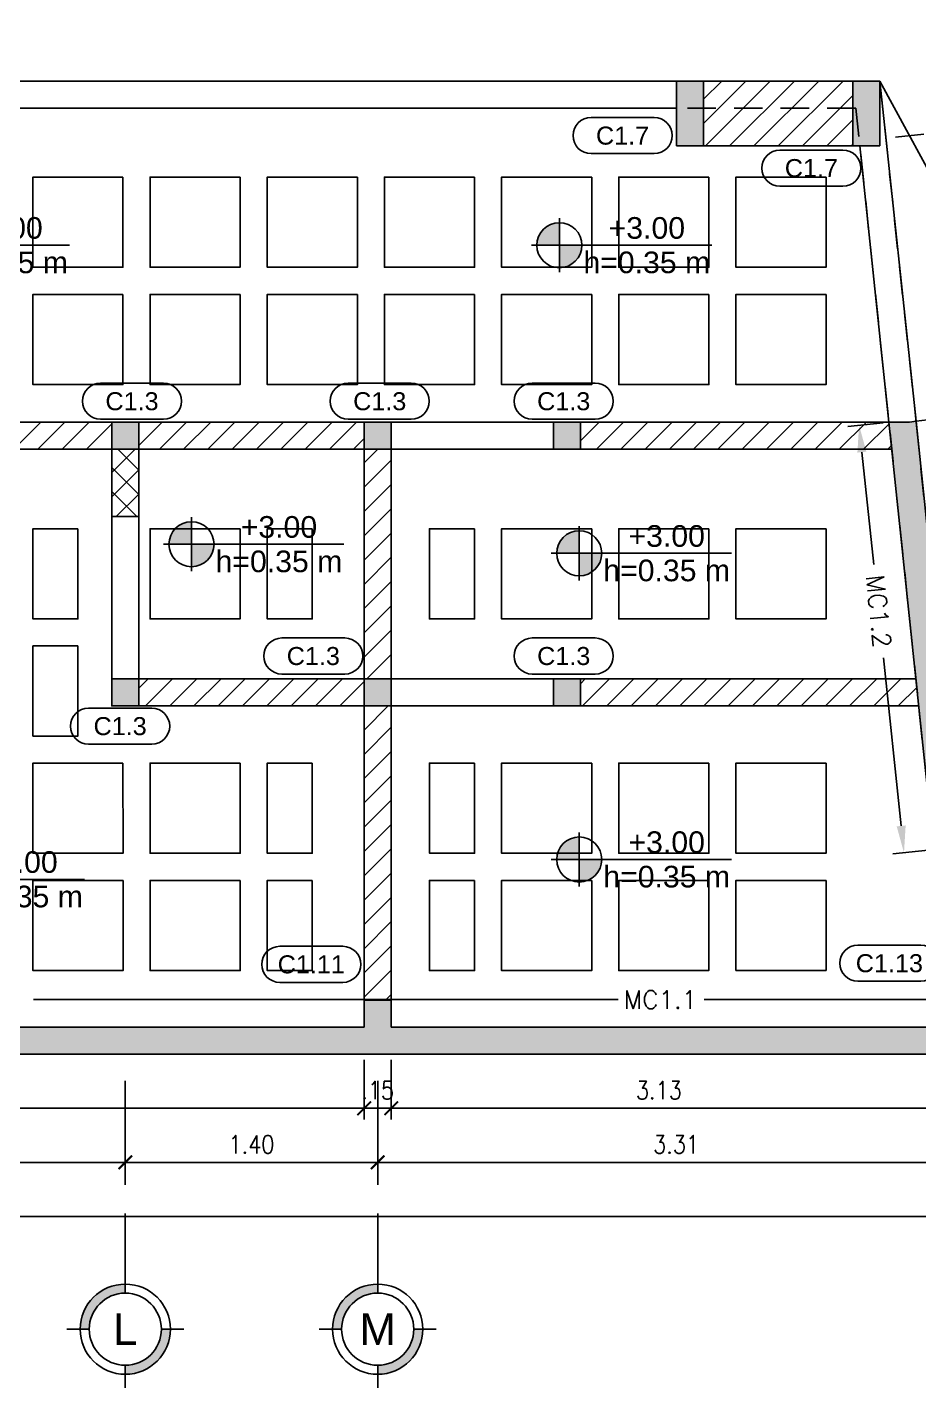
# Model space of a CAD drawing. Header units: millimetres. Extents: x -4.2 to 48.5, y -2.4 to 11.4.
# Drawn here: x 18.04 to 22.98, y -1.93 to 5.62 of the extents above; entities that cross this region are included whole.
import ezdxf
from ezdxf.enums import TextEntityAlignment as Align

# ---------------------------------------------------------------- set-up
doc = ezdxf.new("R2010")
doc.units = ezdxf.units.MM
doc.header["$LTSCALE"] = 0.05
doc.linetypes.add('DASHDOT2', pattern=[12.7, 6.35, -3.175, 0, -3.175])
doc.linetypes.add('HIDDEN2', pattern=[4.7625, 3.175, -1.5875])
for name, color, linetype in [('ACHURADO', 1, 'Continuous'), ('ACOTADO', 2, 'Continuous'), ('EJES', 1, 'DASHDOT2'), ('PLANTA ALTA$0$PRETIL', 2, 'HIDDEN2'), ('PLANTA BAJA$0$ACHURADO', 1, 'Continuous'), ('PLANTA BAJA$0$CANT_VIS', 3, 'Continuous'), ('PLANTA BAJA$0$CONT_CORTE', 4, 'Continuous'), ('PLANTA BAJA$0$LOSA', 254, 'Continuous'), ('TXT_IND', 2, 'Continuous')]:
    doc.layers.add(name, color=color, linetype=linetype)
doc.styles.add('ACOTAMIENTOS', font='romans.shx', dxfattribs={"width": 0.85})
doc.styles.add('ARIAL', font='arial.ttf')
doc.styles.get("Standard").update_dxf_attribs({"font": 'romans.shx'})
doc.dimstyles.new('ACOTA_50', dxfattribs={"dimscale": 0.05, "dimtxt": 2, "dimasz": 1.5, "dimexe": 1.25, "dimexo": 0.625, "dimgap": 1, "dimtad": 1, "dimzin": 4, "dimdsep": 46, "dimtxsty": 'ACOTAMIENTOS', "dimblk1": 'ARCHTICK', "dimblk2": 'ARCHTICK', "dimsah": 1, "dimcen": 1.5, "dimclrd": 1, "dimclre": 1, "dimclrt": 256, "dimadec": 0, "dimazin": 0, "dimtfac": 1, "dimtofl": 0, "dimtmove": 2, "dimatfit": 3, "dimfxl": 0, "dimtolj": 1, "dimtzin": 0, "dimarcsym": 0})

# ---------------------------------------------------------------- blocks, each defined once
blk = doc.blocks.new('ETIQUETA')
at = {"layer": 'TXT_IND', "color": 3}
for p, q in [((-0.175, 0.2), (0.175, 0.2)), ((-0.175, 0), (0.175, 0))]:
    blk.add_line(p, q, dxfattribs=at)
for centre, start, end in [((-0.175, 0.1), 90, 270), ((0.175, 0.1), 270, 90)]:
    blk.add_arc(centre, 0.1, start, end, dxfattribs=at)
at = {"layer": 'TXT_IND', "color": 4, "style": 'ARIAL'}
blk.add_attdef('TEXTO', text='', height=0.1, dxfattribs=at).set_placement((0, 0.1), align=Align.MIDDLE_CENTER)
blk = doc.blocks.new('*D50')
at = {"layer": 'DEFPOINTS', "color": 0, "linetype": 'Continuous'}
for p in [(22.653, 3.4134), (22.8185, 3.4308), (23.0678, 1.0596)]:
    blk.add_point(p, dxfattribs=at)
at = {"layer": 'TXT_IND', "color": 1, "linetype": 'Continuous', "lineweight": -2}
for p, q in [((22.7874, 3.4276), (22.5908, 3.4069)), ((22.6686, 3.2643), (22.7342, 2.6404)), ((22.8865, 1.1914), (22.7885, 2.1242)), ((23.0367, 1.0563), (22.84, 1.0356))]:
    blk.add_line(p, q, dxfattribs=at)
at = {"layer": 'TXT_IND', "color": 1, "linetype": 'Continuous'}
for points in [[(22.6935, 3.2669), (22.6438, 3.2616), (22.653, 3.4134)], [(22.9114, 1.194), (22.8617, 1.1887), (22.9022, 1.0422)]]:
    blk.add_solid(points, dxfattribs=at)
at = {"layer": 'TXT_IND', "linetype": 'Continuous', "insert": (22.7613, 2.3823), "char_height": 0.1, "attachment_point": 5, "rotation": 276}
blk.add_mtext('\\A1;MC1.2', dxfattribs=at)
blk = doc.blocks.new('NIVEL-PLANTA')
at = {"layer": 'TXT_IND'}
for points in [[(-0.47, 0), (-0.345, 0), (-0.345, 0.125, 0.414214)], [(-0.345, -0.125, 0.414214), (-0.22, 0), (-0.345, 0)]]:
    blk.add_hatch(color=1, dxfattribs=at).paths.add_polyline_path(points)
for p, q in [((-0.345, 0.15), (-0.345, -0.15)), ((-0.5, 0), (0.5, 0)), ((-0.22, 0), (0.5, 0))]:
    blk.add_line(p, q, dxfattribs=at)
at = {"layer": 'TXT_IND', "color": 3}
blk.add_circle((-0.345, 0), 0.125, dxfattribs=at)
at = {"layer": 'TXT_IND', "style": 'ARIAL'}
blk.add_attdef('NIVEL', text='', height=0.12, dxfattribs=at).set_placement((0.14, 0), align=Align.BOTTOM_CENTER)
at = {"layer": 'TXT_IND', "style": 'ARIAL', "width": 0.95}
blk.add_attdef('PERALTE', text='', height=0.12, dxfattribs=at).set_placement((0.14, -0.1911), align=Align.BOTTOM_CENTER)
blk = doc.blocks.new('EJE')
at = {"layer": 'EJES', "linetype": 'Continuous'}
for points in [[(-0.25, 0), (-0.2, 0, -0.414214), (0, 0.2), (0, 0.25, 0.414214)], [(0.25, 0), (0.2, 0, -0.414214), (0, -0.2), (0, -0.25, 0.414214)]]:
    blk.add_hatch(color=256, dxfattribs=at).paths.add_polyline_path(points)
at = {"layer": 'EJES', "color": 1, "linetype": 'Continuous'}
for p, q in [((0, 0.2), (0, 0.325)), ((-0.2, 0), (-0.325, 0)), ((0.325, 0), (0.2, 0)), ((0, -0.325), (0, -0.2))]:
    blk.add_line(p, q, dxfattribs=at)
at = {"layer": 'EJES', "color": 3, "linetype": 'Continuous'}
for radius in [0.25, 0.2]:
    blk.add_circle((0, 0), radius, dxfattribs=at)
at = {"layer": 'EJES', "color": 4, "linetype": 'Continuous', "style": 'ARIAL'}
blk.add_attdef('EJE', text='', height=0.175, dxfattribs=at).set_placement((0, 0), align=Align.MIDDLE_CENTER)
blk = doc.blocks.new('_ARCHTICK')
at = {"color": 0, "linetype": 'ByBlock', "const_width": 0.15}
blk.add_lwpolyline([(-0.5, -0.5), (0.5, 0.5)], dxfattribs=at)
blk = doc.blocks.new('*D114')
at = {"layer": 'ACOTADO', "color": 1, "lineweight": -2}
for p, q in [((16.2038, -0.1063), (16.2038, -0.4375)), ((19.9077, -0.1063), (19.9077, -0.4375)), ((16.2038, -0.375), (19.9077, -0.375))]:
    blk.add_line(p, q, dxfattribs=at)
at = {"layer": 'DEFPOINTS', "color": 0}
for p in [(16.2038, -0.075), (19.9077, -0.075), (19.9077, -0.375)]:
    blk.add_point(p, dxfattribs=at)
at = {"layer": 'ACOTADO', "color": 1, "lineweight": -2, "xscale": 0.07500000000000001, "yscale": 0.07500000000000001, "zscale": 0.07500000000000001, "rotation": 180}
blk.add_blockref('_ARCHTICK', (16.2038, -0.375), dxfattribs=at)
at = {"layer": 'ACOTADO', "color": 1, "lineweight": -2, "xscale": 0.07500000000000001, "yscale": 0.07500000000000001, "zscale": 0.07500000000000001}
blk.add_blockref('_ARCHTICK', (19.9077, -0.375), dxfattribs=at)
at = {"layer": 'ACOTADO', "insert": (17.8256, -0.275), "char_height": 0.1, "attachment_point": 5, "style": 'ACOTAMIENTOS'}
blk.add_mtext('\\A1;3.70', dxfattribs=at)
blk = doc.blocks.new('*D115')
at = {"layer": 'ACOTADO', "color": 1, "lineweight": -2}
for p, q in [((19.9077, -0.1063), (19.9077, -0.4375)), ((20.0577, -0.1063), (20.0577, -0.4375)), ((19.9077, -0.375), (20.0577, -0.375))]:
    blk.add_line(p, q, dxfattribs=at)
at = {"layer": 'DEFPOINTS', "color": 0}
for p in [(19.9077, -0.075), (20.0577, -0.075), (20.0577, -0.375)]:
    blk.add_point(p, dxfattribs=at)
at = {"layer": 'ACOTADO', "color": 1, "lineweight": -2, "xscale": 0.07500000000000001, "yscale": 0.07500000000000001, "zscale": 0.07500000000000001, "rotation": 180}
blk.add_blockref('_ARCHTICK', (19.9077, -0.375), dxfattribs=at)
at = {"layer": 'ACOTADO', "color": 1, "lineweight": -2, "xscale": 0.07500000000000001, "yscale": 0.07500000000000001, "zscale": 0.07500000000000001}
blk.add_blockref('_ARCHTICK', (20.0577, -0.375), dxfattribs=at)
at = {"layer": 'ACOTADO', "insert": (19.9827, -0.275), "char_height": 0.1, "attachment_point": 5, "style": 'ACOTAMIENTOS'}
blk.add_mtext('\\A1;.15', dxfattribs=at)
blk = doc.blocks.new('*D116')
at = {"layer": 'ACOTADO', "color": 1, "lineweight": -2}
for p, q in [((20.0577, -0.1063), (20.0577, -0.4375)), ((23.185, -0.1062), (23.185, -0.4375)), ((20.0577, -0.375), (23.185, -0.375))]:
    blk.add_line(p, q, dxfattribs=at)
at = {"layer": 'DEFPOINTS', "color": 0}
for p in [(20.0577, -0.075), (23.185, -0.075), (23.185, -0.375)]:
    blk.add_point(p, dxfattribs=at)
at = {"layer": 'ACOTADO', "color": 1, "lineweight": -2, "xscale": 0.07500000000000001, "yscale": 0.07500000000000001, "zscale": 0.07500000000000001, "rotation": 180}
blk.add_blockref('_ARCHTICK', (20.0577, -0.375), dxfattribs=at)
at = {"layer": 'ACOTADO', "color": 1, "lineweight": -2, "xscale": 0.07500000000000001, "yscale": 0.07500000000000001, "zscale": 0.07500000000000001}
blk.add_blockref('_ARCHTICK', (23.185, -0.375), dxfattribs=at)
at = {"layer": 'ACOTADO', "insert": (21.5425, -0.275), "char_height": 0.1, "attachment_point": 5, "style": 'ACOTAMIENTOS'}
blk.add_mtext('\\A1;3.13', dxfattribs=at)
blk = doc.blocks.new('*D218')
at = {"layer": 'ACOTADO', "color": 1, "lineweight": -2}
for p, q in [((17.0684, -0.4063), (17.0684, -0.7375)), ((18.5827, -0.4063), (18.5827, -0.7375)), ((17.0684, -0.675), (18.5827, -0.675))]:
    blk.add_line(p, q, dxfattribs=at)
at = {"layer": 'DEFPOINTS', "color": 0}
for p in [(17.0684, -0.375), (18.5827, -0.375), (18.5827, -0.675)]:
    blk.add_point(p, dxfattribs=at)
at = {"layer": 'ACOTADO', "color": 1, "lineweight": -2, "xscale": 0.07500000000000001, "yscale": 0.07500000000000001, "zscale": 0.07500000000000001, "rotation": 180}
blk.add_blockref('_ARCHTICK', (17.0684, -0.675), dxfattribs=at)
at = {"layer": 'ACOTADO', "color": 1, "lineweight": -2, "xscale": 0.07500000000000001, "yscale": 0.07500000000000001, "zscale": 0.07500000000000001}
blk.add_blockref('_ARCHTICK', (18.5827, -0.675), dxfattribs=at)
at = {"layer": 'ACOTADO', "insert": (17.8256, -0.575), "char_height": 0.1, "attachment_point": 5, "style": 'ACOTAMIENTOS'}
blk.add_mtext('\\A1;1.51', dxfattribs=at)
blk = doc.blocks.new('*D219')
at = {"layer": 'ACOTADO', "color": 1, "lineweight": -2}
for p, q in [((18.5827, -0.4063), (18.5827, -0.7375)), ((19.9827, -0.4063), (19.9827, -0.7375)), ((18.5827, -0.675), (19.9827, -0.675))]:
    blk.add_line(p, q, dxfattribs=at)
at = {"layer": 'DEFPOINTS', "color": 0}
for p in [(18.5827, -0.375), (19.9827, -0.375), (19.9827, -0.675)]:
    blk.add_point(p, dxfattribs=at)
at = {"layer": 'ACOTADO', "color": 1, "lineweight": -2, "xscale": 0.07500000000000001, "yscale": 0.07500000000000001, "zscale": 0.07500000000000001, "rotation": 180}
blk.add_blockref('_ARCHTICK', (18.5827, -0.675), dxfattribs=at)
at = {"layer": 'ACOTADO', "color": 1, "lineweight": -2, "xscale": 0.07500000000000001, "yscale": 0.07500000000000001, "zscale": 0.07500000000000001}
blk.add_blockref('_ARCHTICK', (19.9827, -0.675), dxfattribs=at)
at = {"layer": 'ACOTADO', "insert": (19.2827, -0.575), "char_height": 0.1, "attachment_point": 5, "style": 'ACOTAMIENTOS'}
blk.add_mtext('\\A1;1.40', dxfattribs=at)
blk = doc.blocks.new('*D220')
at = {"layer": 'ACOTADO', "color": 1, "lineweight": -2}
for p, q in [((19.9827, -0.4063), (19.9827, -0.7375)), ((23.2939, -0.4063), (23.2939, -0.7375)), ((19.9827, -0.675), (23.2939, -0.675))]:
    blk.add_line(p, q, dxfattribs=at)
at = {"layer": 'DEFPOINTS', "color": 0}
for p in [(19.9827, -0.375), (23.2939, -0.375), (23.2939, -0.675)]:
    blk.add_point(p, dxfattribs=at)
at = {"layer": 'ACOTADO', "color": 1, "lineweight": -2, "xscale": 0.07500000000000001, "yscale": 0.07500000000000001, "zscale": 0.07500000000000001, "rotation": 180}
blk.add_blockref('_ARCHTICK', (19.9827, -0.675), dxfattribs=at)
at = {"layer": 'ACOTADO', "color": 1, "lineweight": -2, "xscale": 0.07500000000000001, "yscale": 0.07500000000000001, "zscale": 0.07500000000000001}
blk.add_blockref('_ARCHTICK', (23.2939, -0.675), dxfattribs=at)
at = {"layer": 'ACOTADO', "insert": (21.6383, -0.575), "char_height": 0.1, "attachment_point": 5, "style": 'ACOTAMIENTOS'}
blk.add_mtext('\\A1;3.31', dxfattribs=at)
blk = doc.blocks.new('*D189')
at = {"layer": 'ACOTADO', "color": 1, "lineweight": -2}
for p, q in [((-2.3007, -0.7063), (-2.3007, -1.0375)), ((25.7377, -0.7063), (25.7377, -1.0375)), ((-2.3007, -0.975), (25.7377, -0.975))]:
    blk.add_line(p, q, dxfattribs=at)
at = {"layer": 'DEFPOINTS', "color": 0}
for p in [(-2.3007, -0.675), (25.7377, -0.675), (25.7377, -0.975)]:
    blk.add_point(p, dxfattribs=at)
at = {"layer": 'ACOTADO', "color": 1, "lineweight": -2, "xscale": 0.07500000000000001, "yscale": 0.07500000000000001, "zscale": 0.07500000000000001, "rotation": 180}
blk.add_blockref('_ARCHTICK', (-2.3007, -0.975), dxfattribs=at)
at = {"layer": 'ACOTADO', "color": 1, "lineweight": -2, "xscale": 0.07500000000000001, "yscale": 0.07500000000000001, "zscale": 0.07500000000000001}
blk.add_blockref('_ARCHTICK', (25.7377, -0.975), dxfattribs=at)
at = {"layer": 'ACOTADO', "insert": (9.078, -0.875), "char_height": 0.1, "attachment_point": 5, "style": 'ACOTAMIENTOS'}
blk.add_mtext('\\A1;28.04', dxfattribs=at)
blk = doc.blocks.new('mc1.1')
at = {"layer": 'TXT_IND', "color": 1, "linetype": 'Continuous'}
for p, q in [((-3.828, 0), (-7.0723, 0)), ((-0.8929, 0), (-3.3521, 0))]:
    blk.add_line(p, q, dxfattribs=at)
at = {"layer": 'TXT_IND', "linetype": 'Continuous', "insert": (-3.594, 0), "char_height": 0.1, "attachment_point": 5}
blk.add_mtext('\\A1;MC1.1', dxfattribs=at)

msp = doc.modelspace()

# ---------------------------------------------------------------- hatches: boundary and pattern name
at = {"layer": 'PLANTA BAJA$0$ACHURADO'}
h = msp.add_hatch(color=252, dxfattribs=at)
h.dxf.hatch_style = 1
h.paths.add_polyline_path([(24.9803, 7.3819), (24.9494, 7.4044), (24.8458, 7.3935), (25.4848, 1.3137), (25.4893, 1.3099), (25.4853, 1.3095), (25.615, 0.075), (24.4555, 0.075), (23.3221, 0.075), (23.3047, 0.2399), (23.1556, 0.2242), (23.1712, 0.075), (20.0577, 0.075), (20.0577, 0.225), (19.9077, 0.225), (19.9077, 0.075), (16.2038, 0.075), (16.2038, 0.225), (16.0538, 0.225), (16.0538, 0.075), (12.4929, 0.075), (12.4929, 0.736), (12.3429, 0.736), (12.3429, 0.075), (0.0425, 0.075), (0.0425, 0.736), (-0.1075, 0.736), (-0.1075, -0.075), (25.6746, -0.075), (25.7631, -0.0657)])
h = msp.add_hatch(color=252, dxfattribs=at)
h.dxf.hatch_style = 1
h.paths.add_polyline_path([(21.7909, 5.3224), (21.6409, 5.3224), (21.6409, 4.9624), (21.7909, 4.9624)])
h = msp.add_hatch(dxfattribs=at)
h.set_pattern_fill('ANSI31', color=256, scale=0.03)
h.paths.add_polyline_path([(22.6186, 5.1724), (21.7909, 5.1724), (21.7909, 4.9624), (22.6186, 4.9624)])
h.paths.add_polyline_path([(22.6186, 5.3224), (21.7909, 5.3224), (21.7909, 5.1724), (22.6186, 5.1724)])
h = msp.add_hatch(color=252, dxfattribs=at)
h.dxf.hatch_style = 1
h.paths.add_polyline_path([(22.7686, 5.3224), (22.6186, 5.3224), (22.6186, 4.9624), (22.7686, 4.9624)])
h = msp.add_hatch(dxfattribs=at)
h.set_pattern_fill('ANSI31', color=256, scale=0.03)
h.paths.add_polyline_path([(18.5077, 3.4308), (17.1434, 3.4308), (17.1434, 3.2808), (18.5077, 3.2808)])
h = msp.add_hatch(color=252, dxfattribs=at)
h.dxf.hatch_style = 1
h.paths.add_polyline_path([(18.6577, 3.4308), (18.5077, 3.4308), (18.5077, 3.2808), (18.6577, 3.2808)])
h = msp.add_hatch(dxfattribs=at)
h.set_pattern_fill('ANSI31', color=256, scale=0.03)
h.paths.add_polyline_path([(19.9077, 3.4308), (18.6577, 3.4308), (18.6577, 3.2808), (19.9077, 3.2808)])
h = msp.add_hatch(color=252, dxfattribs=at)
h.dxf.hatch_style = 1
h.paths.add_polyline_path([(20.0577, 3.4308), (19.9077, 3.4308), (19.9077, 3.2808), (20.0577, 3.2808)])
h = msp.add_hatch(color=252, dxfattribs=at)
h.dxf.hatch_style = 1
h.paths.add_polyline_path([(21.1077, 3.4308), (20.9577, 3.4308), (20.9577, 3.2808), (21.1077, 3.2808)])
h = msp.add_hatch(dxfattribs=at)
h.set_pattern_fill('ANSI31', color=256, scale=0.03)
h.paths.add_polyline_path([(22.8185, 3.4308), (21.1077, 3.4308), (21.1077, 3.2808), (22.8343, 3.2808)])
h = msp.add_hatch(color=252, dxfattribs=at)
h.dxf.hatch_style = 1
h.paths.add_polyline_path([(23.0943, 2.2417), (22.9689, 3.4353), (22.9328, 3.4308), (22.8185, 3.4308), (22.9682, 2.0064), (23.0678, 1.0596), (23.2169, 1.0753)])
h = msp.add_hatch(dxfattribs=at)
h.set_pattern_fill('ANSI37', color=256, scale=0.03)
h.paths.add_polyline_path([(18.6577, 3.2808), (18.5077, 3.2808), (18.5077, 2.9064), (18.6577, 2.9064)])
h = msp.add_hatch(dxfattribs=at)
h.set_pattern_fill('ANSI31', color=256, scale=0.03)
h.paths.add_polyline_path([(20.0577, 3.2808), (19.9077, 3.2808), (19.9077, 2.0064), (20.0577, 2.0064)])
h = msp.add_hatch(color=252, dxfattribs=at)
h.dxf.hatch_style = 1
h.paths.add_polyline_path([(18.6577, 2.0064), (18.5077, 2.0064), (18.5077, 1.8564), (18.6577, 1.8564)])
h = msp.add_hatch(dxfattribs=at)
h.set_pattern_fill('ANSI31', color=256, scale=0.03)
h.paths.add_polyline_path([(19.9077, 2.0064), (18.6577, 2.0064), (18.6577, 1.8564), (19.9077, 1.8564)])
h = msp.add_hatch(color=252, dxfattribs=at)
h.dxf.hatch_style = 1
h.paths.add_polyline_path([(20.0577, 2.0064), (19.9077, 2.0064), (19.9077, 1.8564), (20.0577, 1.8564)])
h = msp.add_hatch(color=252, dxfattribs=at)
h.dxf.hatch_style = 1
h.paths.add_polyline_path([(21.1077, 2.0064), (20.9577, 2.0064), (20.9577, 1.8564), (21.1077, 1.8564)])
h = msp.add_hatch(dxfattribs=at)
h.set_pattern_fill('ANSI31', color=256, scale=0.03)
h.paths.add_polyline_path([(22.9682, 2.0064), (21.1077, 2.0064), (21.1077, 1.8564), (22.984, 1.8564)])
h = msp.add_hatch(dxfattribs=at)
h.set_pattern_fill('ANSI31', color=256, scale=0.03)
h.paths.add_polyline_path([(20.0577, 1.8564), (19.9077, 1.8564), (19.9077, 0.225), (20.0577, 0.225)])

# ---------------------------------------------------------------- linework, layer by layer
at = {"layer": 'EJES'}
for p, q in [((18.5827, -1.275), (18.5827, -0.075)), ((19.9827, -1.275), (19.9827, -0.075))]:
    msp.add_line(p, q, dxfattribs=at)
at = {"layer": 'PLANTA ALTA$0$PRETIL'}
for p, q in [((15.2641, 5.3224), (22.7678, 5.3224)), ((22.7678, 5.3224), (22.9693, 3.4308)), ((25.071, 5.2507), (22.8023, 5.0056)), ((22.6355, 5.1724), (15.2641, 5.1724)), ((22.6355, 5.1724), (23.187, -0.075)), ((22.8022, 5.0065), (22.801, 5.0063)), ((22.9689, 3.4353), (24.1007, 3.5763)), ((22.9693, 3.4308), (23.3134, 0.1576)), ((15.2641, -0.075), (25.6746, -0.075))]:
    msp.add_line(p, q, dxfattribs=at)
at = {"layer": 'PLANTA BAJA$0$CANT_VIS'}
for p, q in [((21.6409, 5.3224), (15.2641, 5.3224)), ((22.9689, 3.4353), (22.7686, 5.3224)), ((20.9577, 3.4308), (20.0402, 3.4308)), ((20.9577, 3.4308), (20.0577, 3.4308)), ((20.9577, 3.2808), (20.0577, 3.2808)), ((18.5077, 2.0064), (18.5077, 2.9064)), ((18.6577, 2.9064), (18.6577, 2.0064)), ((20.9577, 2.0064), (20.0577, 2.0064)), ((20.9577, 1.8564), (20.0577, 1.8564))]:
    msp.add_line(p, q, dxfattribs=at)
at = {"layer": 'PLANTA BAJA$0$CANT_VIS', "color": 1}
for p, q in [((22.7686, 5.3224), (25.615, 0.075)), ((21.6409, 5.1724), (15.2641, 5.1724)), ((22.6576, 4.9624), (22.8185, 3.4308))]:
    msp.add_line(p, q, dxfattribs=at)
at = {"layer": 'PLANTA BAJA$0$CONT_CORTE'}
for p, q in [((22.7686, 5.3224), (21.6409, 5.3224)), ((21.6409, 5.3224), (21.6409, 4.9624)), ((21.7909, 5.3224), (21.7909, 4.9624)), ((22.6186, 4.9624), (22.6186, 5.3224)), ((22.7686, 4.9624), (22.7686, 5.3224)), ((21.6409, 4.9624), (22.7686, 4.9624)), ((20.0577, 3.4308), (16.9934, 3.4308)), ((20.0577, 3.2808), (20.0577, 3.4308)), ((22.9328, 3.4308), (20.9577, 3.4308)), ((20.9577, 3.4308), (20.9577, 3.2808)), ((22.9682, 2.0064), (22.8185, 3.4308)), ((22.9689, 3.4353), (22.9328, 3.4308)), ((23.0943, 2.2417), (22.9689, 3.4353)), ((16.9934, 3.2808), (18.5077, 3.2808)), ((18.5077, 3.2808), (18.5077, 2.9064)), ((18.6577, 3.2808), (19.9077, 3.2808)), ((18.6577, 2.9064), (18.6577, 3.2808)), ((19.9077, 3.2808), (19.9077, 2.0064)), ((20.0577, 0.075), (20.0577, 3.2808)), ((20.9577, 3.2808), (22.8343, 3.2808)), ((18.5077, 2.9064), (18.6577, 2.9064)), ((19.9077, 2.0064), (18.5077, 2.0064)), ((18.5077, 2.0064), (18.5077, 1.8564)), ((22.9682, 2.0064), (20.9577, 2.0064)), ((20.9577, 2.0064), (20.9577, 1.8564)), ((23.0678, 1.0596), (22.9682, 2.0064)), ((18.5077, 1.8564), (19.9077, 1.8564)), ((19.9077, 1.8564), (19.9077, 0.075)), ((20.9577, 1.8564), (22.984, 1.8564)), ((20.0577, 0.225), (19.9077, 0.225)), ((19.9077, 0.075), (16.2038, 0.075)), ((23.1712, 0.075), (20.0577, 0.075)), ((-0.1075, -0.075), (25.6746, -0.075))]:
    msp.add_line(p, q, dxfattribs=at)
for points in [[(18.5077, 3.4308), (18.6577, 3.4308), (18.6577, 3.2808), (18.5077, 3.2808)], [(19.9077, 3.4308), (20.0577, 3.4308), (20.0577, 3.2808), (19.9077, 3.2808)], [(20.9577, 3.4308), (21.1077, 3.4308), (21.1077, 3.2808), (20.9577, 3.2808)], [(18.5077, 2.0064), (18.6577, 2.0064), (18.6577, 1.8564), (18.5077, 1.8564)], [(19.9077, 2.0064), (20.0577, 2.0064), (20.0577, 1.8564), (19.9077, 1.8564)], [(20.9577, 2.0064), (21.1077, 2.0064), (21.1077, 1.8564), (20.9577, 1.8564)]]:
    msp.add_lwpolyline(points, close=True, dxfattribs=at)
at = {"layer": 'PLANTA BAJA$0$LOSA', "color": 1}
for points in [[(18.5699, 4.7893), (18.5699, 4.2893), (18.0699, 4.2893), (18.0699, 4.7893)], [(19.2199, 4.7893), (19.2199, 4.2893), (18.7199, 4.2893), (18.7199, 4.7893)], [(19.8699, 4.7893), (19.8699, 4.2893), (19.3699, 4.2893), (19.3699, 4.7893)], [(20.5199, 4.7893), (20.5199, 4.2893), (20.0199, 4.2893), (20.0199, 4.7893)], [(21.1699, 4.7893), (21.1699, 4.2893), (20.6699, 4.2893), (20.6699, 4.7893)], [(21.8199, 4.7893), (21.8199, 4.2893), (21.3199, 4.2893), (21.3199, 4.7893)], [(22.4699, 4.7893), (22.4699, 4.2893), (21.9699, 4.2893), (21.9699, 4.7893)], [(18.5699, 4.1393), (18.5699, 3.6393), (18.0699, 3.6393), (18.0699, 4.1393)], [(19.2199, 4.1393), (19.2199, 3.6393), (18.7199, 3.6393), (18.7199, 4.1393)], [(19.8699, 4.1393), (19.8699, 3.6393), (19.3699, 3.6393), (19.3699, 4.1393)], [(20.5199, 4.1393), (20.5199, 3.6393), (20.0199, 3.6393), (20.0199, 4.1393)], [(21.1699, 4.1393), (21.1699, 3.6393), (20.6699, 3.6393), (20.6699, 4.1393)], [(21.8199, 4.1393), (21.8199, 3.6393), (21.3199, 3.6393), (21.3199, 4.1393)], [(22.4699, 4.1393), (22.4699, 3.6393), (21.9699, 3.6393), (21.9699, 4.1393)], [(18.3199, 2.8393), (18.3199, 2.3393), (18.0699, 2.3393), (18.0699, 2.8393)], [(19.2199, 2.8393), (19.2199, 2.3393), (18.7199, 2.3393), (18.7199, 2.8393)], [(19.6199, 2.8393), (19.6199, 2.3393), (19.3699, 2.3393), (19.3699, 2.8393)], [(20.5199, 2.8393), (20.5199, 2.3393), (20.2699, 2.3393), (20.2699, 2.8393)], [(21.1699, 2.8393), (21.1699, 2.3393), (20.6699, 2.3393), (20.6699, 2.8393)], [(21.8199, 2.8393), (21.8199, 2.3393), (21.3199, 2.3393), (21.3199, 2.8393)], [(22.4699, 2.8394), (22.4699, 2.3394), (21.9699, 2.3393), (21.9699, 2.8393)], [(18.3199, 2.1893), (18.3199, 1.6893), (18.0699, 1.6893), (18.0699, 2.1893)], [(18.5699, 1.5393), (18.57, 1.0393), (18.07, 1.0393), (18.0699, 1.5393)], [(19.2199, 1.5393), (19.22, 1.0393), (18.72, 1.0393), (18.7199, 1.5393)], [(19.6199, 1.5393), (19.62, 1.0393), (19.37, 1.0393), (19.3699, 1.5393)], [(20.5199, 1.5393), (20.52, 1.0393), (20.2705, 1.0393), (20.2699, 1.5393)], [(21.1699, 1.5393), (21.17, 1.0393), (20.67, 1.0393), (20.6699, 1.5393)], [(21.8199, 1.5394), (21.82, 1.0394), (21.32, 1.0393), (21.3199, 1.5393)], [(22.4699, 1.5394), (22.47, 1.0394), (21.97, 1.0394), (21.9699, 1.5394)], [(18.57, 0.8893), (18.57, 0.3893), (18.07, 0.3893), (18.07, 0.8893)], [(19.22, 0.8893), (19.22, 0.3893), (18.72, 0.3893), (18.72, 0.8893)], [(19.62, 0.8893), (19.62, 0.3893), (19.37, 0.3893), (19.37, 0.8893)], [(20.52, 0.8893), (20.52, 0.3893), (20.27, 0.3893), (20.27, 0.8893)], [(21.17, 0.8893), (21.17, 0.3893), (20.67, 0.3893), (20.67, 0.8893)], [(21.82, 0.8894), (21.82, 0.3894), (21.32, 0.3893), (21.32, 0.8893)], [(22.47, 0.8894), (22.47, 0.3894), (21.97, 0.3894), (21.97, 0.8894)]]:
    msp.add_lwpolyline(points, close=True, dxfattribs=at)

# ---------------------------------------------------------------- block references
at = {"layer": 'ACHURADO'}
msp.add_blockref('mc1.1', (25.1454, 0.2276), dxfattribs=at)
at = {"layer": 'EJES'}
for p, values in [((18.5827, -1.6), {'EJE': 'L'}), ((19.9827, -1.6), {'EJE': 'M'})]:
    msp.add_blockref('EJE', p, dxfattribs=at).add_auto_attribs(values)
at = {"layer": 'TXT_IND'}
for p, values in [((21.3412, 4.9198), {'TEXTO': 'C1.7'}), ((22.3885, 4.7396), {'TEXTO': 'C1.7'}), ((18.6199, 3.4466), {'TEXTO': 'C1.3'}), ((19.9941, 3.4466), {'TEXTO': 'C1.3'}), ((21.0146, 3.4466), {'TEXTO': 'C1.3'}), ((19.6257, 2.0335), {'TEXTO': 'C1.3'}), ((21.0146, 2.0335), {'TEXTO': 'C1.3'}), ((18.5541, 1.6446), {'TEXTO': 'C1.3'}), ((22.8211, 0.3298), {'TEXTO': 'C1.13'}), ((19.6143, 0.3235), {'TEXTO': 'C1.11'})]:
    msp.add_blockref('ETIQUETA', p, dxfattribs=at).add_auto_attribs(values)
ref = msp.add_blockref('NIVEL-PLANTA', (17.7728, 4.4117), dxfattribs=at)
ref.add_attrib('NIVEL', '+3.00', dxfattribs={"height": 0.12, "style": 'ARIAL'}).set_placement((17.9128, 4.4117), align=Align.BOTTOM_CENTER)
ref.add_attrib('PERALTE', 'h=0.35 m', dxfattribs={"height": 0.12, "style": 'ARIAL'}).set_placement((17.9128, 4.2207), align=Align.BOTTOM_CENTER)
ref = msp.add_blockref('NIVEL-PLANTA', (21.3357, 4.4117), dxfattribs=at)
ref.add_attrib('NIVEL', '+3.00', dxfattribs={"height": 0.12, "style": 'ARIAL'}).set_placement((21.4757, 4.4117), align=Align.BOTTOM_CENTER)
ref.add_attrib('PERALTE', 'h=0.35 m', dxfattribs={"height": 0.12, "style": 'ARIAL'}).set_placement((21.4757, 4.2207), align=Align.BOTTOM_CENTER)
ref = msp.add_blockref('NIVEL-PLANTA', (19.295, 2.7535), dxfattribs=at)
ref.add_attrib('NIVEL', '+3.00', dxfattribs={"height": 0.12, "style": 'ARIAL'}).set_placement((19.435, 2.7535), align=Align.BOTTOM_CENTER)
ref.add_attrib('PERALTE', 'h=0.35 m', dxfattribs={"height": 0.12, "style": 'ARIAL'}).set_placement((19.435, 2.5624), align=Align.BOTTOM_CENTER)
ref = msp.add_blockref('NIVEL-PLANTA', (21.4458, 2.7032), dxfattribs=at)
ref.add_attrib('NIVEL', '+3.00', dxfattribs={"height": 0.12, "style": 'ARIAL'}).set_placement((21.5858, 2.7032), align=Align.BOTTOM_CENTER)
ref.add_attrib('PERALTE', 'h=0.35 m', dxfattribs={"height": 0.12, "style": 'ARIAL'}).set_placement((21.5858, 2.5122), align=Align.BOTTOM_CENTER)
ref = msp.add_blockref('NIVEL-PLANTA', (21.4458, 1.0051), dxfattribs=at)
ref.add_attrib('NIVEL', '+3.00', dxfattribs={"height": 0.12, "style": 'ARIAL'}).set_placement((21.5858, 1.0051), align=Align.BOTTOM_CENTER)
ref.add_attrib('PERALTE', 'h=0.35 m', dxfattribs={"height": 0.12, "style": 'ARIAL'}).set_placement((21.5858, 0.814), align=Align.BOTTOM_CENTER)
ref = msp.add_blockref('NIVEL-PLANTA', (17.8558, 0.8949), dxfattribs=at)
ref.add_attrib('NIVEL', '+3.00', dxfattribs={"height": 0.12, "style": 'ARIAL'}).set_placement((17.9958, 0.8949), align=Align.BOTTOM_CENTER)
ref.add_attrib('PERALTE', 'h=0.35 m', dxfattribs={"height": 0.12, "style": 'ARIAL'}).set_placement((17.9958, 0.7038), align=Align.BOTTOM_CENTER)

# ---------------------------------------------------------------- dimensions: what is measured, and where the dimension line sits
at = {"layer": 'ACOTADO'}
for base, p1, p2, picture, middle in [((19.9077, -0.375), (16.2038, -0.075), (19.9077, -0.075), '*D114', (17.8256, -0.275)), ((20.0577, -0.375), (19.9077, -0.075), (20.0577, -0.075), '*D115', (19.9827, -0.275)), ((23.185, -0.375), (20.0577, -0.075), (23.185, -0.075), '*D116', (21.5425, -0.275)), ((25.7377, -0.975), (-2.3007, -0.675), (25.7377, -0.675), '*D189', (9.078, -0.875))]:
    dim = msp.add_linear_dim(base=base, p1=p1, p2=p2, dimstyle='ACOTA_50', dxfattribs=at)
    dim.commit()
    dim.dimension.update_dxf_attribs({"geometry": picture, "text_midpoint": middle, "dimtype": 160})
for base, p1, p2, picture, middle in [((18.5827, -0.675), (17.0684, -0.375), (18.5827, -0.375), '*D218', (17.8256, -0.575)), ((19.9827, -0.675), (18.5827, -0.375), (19.9827, -0.375), '*D219', (19.2827, -0.575)), ((23.2939, -0.675), (19.9827, -0.375), (23.2939, -0.375), '*D220', (21.6383, -0.575))]:
    dim = msp.add_linear_dim(base=base, p1=p1, p2=p2, dimstyle='ACOTA_50', dxfattribs=at)
    dim.commit()
    dim.dimension.update_dxf_attribs({"geometry": picture, "text_midpoint": middle})
at = {"layer": 'TXT_IND', "linetype": 'Continuous'}
dim = msp.add_linear_dim(base=(22.653, 3.4134), p1=(23.0678, 1.0596), p2=(22.8185, 3.4308), angle=96, text='MC1.2', dimstyle='ACOTA_50', override={"dimasz": 3, "dimtxsty": 'Standard'}, dxfattribs=at)
dim.commit()
dim.dimension.update_dxf_attribs({"geometry": '*D50', "text_midpoint": (22.7613, 2.3823), "dimtype": 161})

doc.saveas('drawing.dxf')
